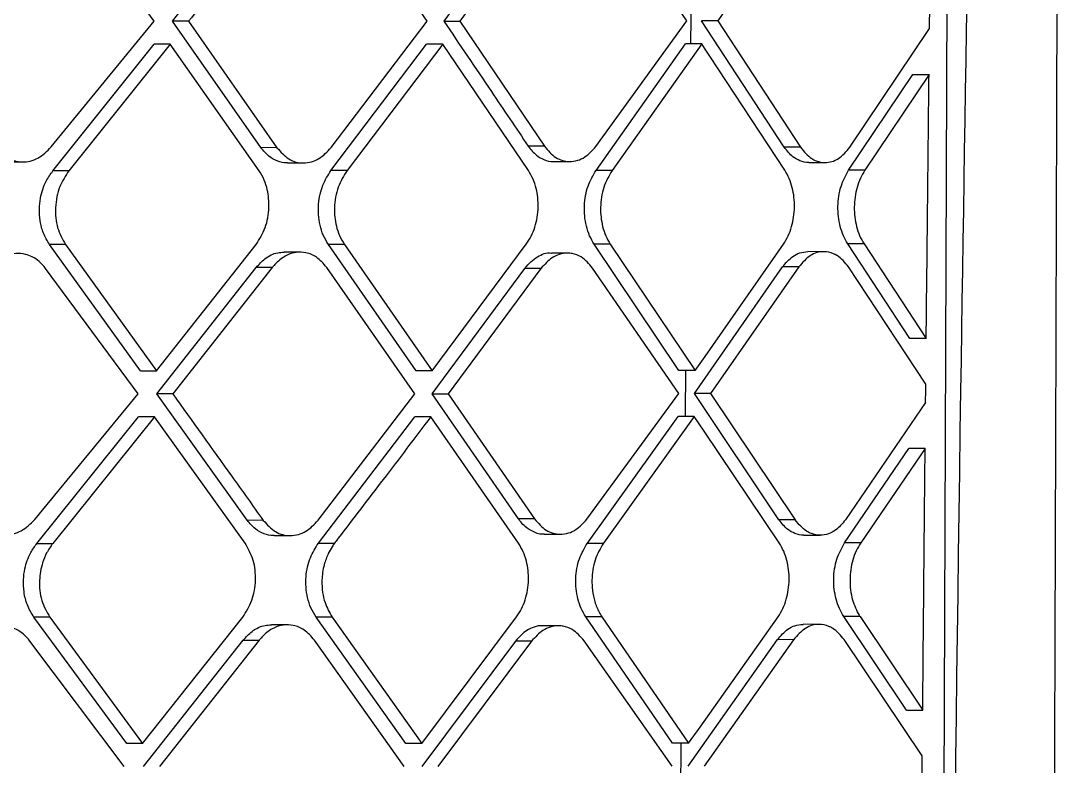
# Model space of a CAD drawing. Extents: x 525 to 609, y 649 to 778.
# Drawn here: x 537.309 to 538.306, y 719.922 to 720.636 of the extents above; entities that cross this region are included whole.
import ezdxf

# ---------------------------------------------------------------- set-up
doc = ezdxf.new("R2010")
doc.units = 0
doc.header["$MEASUREMENT"] = 0
doc.layers.add('1', color=4, linetype='Continuous')

# ---------------------------------------------------------------- blocks, each defined once
blk = doc.blocks.new('JETSETTER')
at = {"layer": '1', "color": 3, "linetype": 'Continuous', "lineweight": 25}
for p, q in [((13.07053, 52.08979), (13.05793, 48.65692)), ((12.30951, 51.51117), (12.22296, 51.63142)), ((12.32705, 51.51124), (12.42175, 51.63243)), ((12.57084, 51.51135), (12.48843, 51.63242)), ((12.67478, 51.63147), (12.58675, 51.51143)), ((12.69023, 51.63142), (12.60217, 51.51138)), ((12.81941, 51.51157), (12.7388, 51.6318)), ((12.93228, 51.63283), (12.84913, 51.51161)), ((12.21095, 51.39082), (12.30951, 51.51117)), ((12.4117, 51.39017), (12.32707, 51.51122)), ((12.3424, 51.51119), (12.32709, 51.51124)), ((12.3424, 51.51119), (12.42703, 51.39012)), ((12.47889, 51.39016), (12.57083, 51.51135)), ((12.58678, 51.51143), (12.60217, 51.51138)), ((12.60217, 51.51138), (12.68312, 51.39148)), ((12.73224, 51.39119), (12.81941, 51.51157)), ((12.91283, 51.3906), (12.83361, 51.51165)), ((12.84913, 51.5116), (12.83363, 51.51165)), ((12.84913, 51.5116), (12.92839, 51.39055)), ((12.97564, 51.3906), (13.05189, 51.50425)), ((12.21255, 51.36805), (12.30963, 51.48923)), ((12.32496, 51.48919), (12.22784, 51.36801)), ((12.40991, 51.36811), (12.32496, 51.48918)), ((12.47878, 51.36822), (12.57035, 51.48942)), ((12.58575, 51.48937), (12.49413, 51.36817)), ((12.58575, 51.48937), (12.57035, 51.48942)), ((12.6678, 51.3683), (12.58575, 51.48937)), ((12.73254, 51.36843), (12.81828, 51.48964)), ((12.83381, 51.48959), (12.74799, 51.36838)), ((12.91326, 51.36854), (12.8415, 51.47785)), ((12.97446, 51.36867), (13.03579, 51.46014)), ((13.0514, 51.46009), (12.99002, 51.36862)), ((13.0358, 51.46014), (13.0514, 51.46009)), ((12.42703, 51.39012), (12.4117, 51.39017)), ((12.68311, 51.39147), (12.66769, 51.39152)), ((12.92839, 51.39055), (12.91285, 51.3906)), ((12.16808, 51.37655), (12.18333, 51.37651)), ((12.43715, 51.37555), (12.45236, 51.37551)), ((12.69194, 51.37691), (12.70737, 51.37687)), ((12.93621, 51.37599), (12.95176, 51.37594)), ((12.22784, 51.36801), (12.21255, 51.36805)), ((12.49413, 51.36817), (12.47879, 51.36822)), ((12.74798, 51.36838), (12.73254, 51.36843)), ((12.99002, 51.36862), (12.97445, 51.36867)), ((12.29631, 51.17627), (12.20931, 51.29735)), ((12.22461, 51.2973), (12.20933, 51.29735)), ((12.22461, 51.2973), (12.31161, 51.17623)), ((12.31161, 51.17623), (12.40713, 51.29741)), ((12.56029, 51.17645), (12.47625, 51.29751)), ((12.49159, 51.29747), (12.47627, 51.29751)), ((12.49159, 51.29747), (12.57565, 51.1764)), ((12.57565, 51.1764), (12.66578, 51.2976)), ((12.81199, 51.17666), (12.73082, 51.29772)), ((12.74626, 51.29767), (12.73083, 51.29772)), ((12.74626, 51.29767), (12.82747, 51.17661)), ((12.83697, 51.19011), (12.91213, 51.29783)), ((12.95076, 51.2905), (12.93523, 51.29055)), ((13.03318, 51.20744), (12.97365, 51.29795)), ((12.98921, 51.29791), (12.97367, 51.29795)), ((12.98921, 51.29791), (13.04874, 51.20739)), ((12.44927, 51.29007), (12.43386, 51.29012)), ((12.70524, 51.28911), (12.68982, 51.28916)), ((12.29406, 51.15422), (12.20556, 51.27447)), ((12.31207, 51.15428), (12.40728, 51.27547)), ((12.42259, 51.27543), (12.32739, 51.15424)), ((12.42259, 51.27543), (12.40727, 51.27547)), ((12.55907, 51.15439), (12.4747, 51.27546)), ((12.57552, 51.15446), (12.66446, 51.2745)), ((12.67986, 51.27446), (12.5909, 51.15442)), ((12.67986, 51.27446), (12.66446, 51.2745)), ((12.81189, 51.1546), (12.72931, 51.27483)), ((12.8267, 51.15467), (12.91113, 51.27589)), ((12.92665, 51.27585), (12.84218, 51.15463)), ((12.92665, 51.27585), (12.91113, 51.27589)), ((13.04832, 51.16352), (12.97422, 51.27589)), ((13.04874, 51.20739), (13.03318, 51.20744)), ((12.82747, 51.17661), (12.83697, 51.19011)), ((12.29631, 51.17627), (12.31161, 51.17623)), ((12.57565, 51.1764), (12.5603, 51.17645)), ((12.82747, 51.17661), (12.81199, 51.17666)), ((12.19519, 51.03387), (12.29406, 51.15422)), ((12.39861, 51.03321), (12.31208, 51.15427)), ((12.32739, 51.15423), (12.3121, 51.15428)), ((12.46647, 51.0332), (12.55907, 51.15439)), ((12.65833, 51.03455), (12.57552, 51.15446)), ((12.57555, 51.15446), (12.5909, 51.15442)), ((12.5909, 51.15441), (12.67371, 51.03451)), ((12.72364, 51.03421), (12.81189, 51.1546)), ((12.90774, 51.03361), (12.82671, 51.15467)), ((12.84218, 51.15462), (12.82673, 51.15467)), ((12.84218, 51.15462), (12.92324, 51.03356)), ((13.04814, 51.14609), (12.97137, 51.03361)), ((12.19716, 51.0111), (12.29457, 51.13228)), ((12.30987, 51.13223), (12.21244, 51.01105)), ((12.30987, 51.13223), (12.29457, 51.13228)), ((12.39671, 51.01115), (12.30987, 51.13223)), ((12.46673, 51.01125), (12.55898, 51.13245)), ((12.57434, 51.1324), (12.55898, 51.13245)), ((12.65825, 51.01133), (12.57434, 51.1324)), ((12.72433, 51.01145), (12.81117, 51.13266)), ((12.82664, 51.13261), (12.73973, 51.0114)), ((12.83595, 51.11873), (12.82664, 51.13261)), ((12.90789, 51.01155), (12.83595, 51.11873)), ((12.97056, 51.01168), (13.03216, 51.102)), ((13.04771, 51.10195), (12.98606, 51.01163)), ((13.04771, 51.10196), (13.03217, 51.102)), ((12.41391, 51.03316), (12.39861, 51.03321)), ((12.67371, 51.03451), (12.65833, 51.03455)), ((12.92324, 51.03356), (12.90775, 51.03361)), ((12.42446, 51.01859), (12.43966, 51.01854)), ((12.46673, 51.01125), (12.48204, 51.01121)), ((12.68303, 51.01994), (12.69842, 51.01989)), ((12.72433, 51.01145), (12.73973, 51.0114)), ((12.93158, 51.019), (12.94707, 51.01895)), ((12.98605, 51.01163), (12.97055, 51.01168)), ((12.19717, 51.0111), (12.21244, 51.01105)), ((12.28317, 50.81931), (12.19439, 50.9404)), ((12.20967, 50.94035), (12.19441, 50.9404)), ((12.20967, 50.94035), (12.29844, 50.81927)), ((12.29844, 50.81927), (12.39433, 50.94045)), ((12.43706, 50.93311), (12.42168, 50.93316)), ((12.55036, 50.81948), (12.46456, 50.94055)), ((12.47987, 50.9405), (12.46458, 50.94055)), ((12.47987, 50.9405), (12.56568, 50.81943)), ((12.56568, 50.81943), (12.65652, 50.94063)), ((12.69662, 50.93213), (12.68124, 50.93218)), ((12.80574, 50.81968), (12.72285, 50.94074)), ((12.73824, 50.94069), (12.72286, 50.94074)), ((12.73824, 50.94069), (12.82116, 50.81963)), ((12.83216, 50.83506), (12.90691, 50.94084)), ((12.94623, 50.93352), (12.93075, 50.93357)), ((13.02986, 50.85147), (12.96984, 50.94097)), ((12.98535, 50.94092), (12.96986, 50.94097)), ((12.98535, 50.94092), (13.04536, 50.85142)), ((12.28085, 50.79726), (12.19058, 50.91752)), ((12.29924, 50.79732), (12.39482, 50.91851)), ((12.41011, 50.91846), (12.31452, 50.79728)), ((12.39482, 50.91851), (12.4101, 50.91846)), ((12.54898, 50.79742), (12.46288, 50.91849)), ((12.65555, 50.91753), (12.56589, 50.79749)), ((12.67091, 50.91748), (12.58124, 50.79744)), ((12.67091, 50.91748), (12.65555, 50.91753)), ((12.80541, 50.79762), (12.72112, 50.91785)), ((12.82074, 50.79769), (12.90626, 50.91891)), ((12.92173, 50.91886), (12.83617, 50.79764)), ((12.92173, 50.91886), (12.90626, 50.91891)), ((13.04499, 50.80754), (12.97013, 50.9189)), ((13.02986, 50.85147), (13.04536, 50.85142)), ((12.82116, 50.81963), (12.83216, 50.83506)), ((12.29844, 50.81927), (12.28317, 50.81931)), ((12.56568, 50.81943), (12.55036, 50.81948))]:
    blk.add_line(p, q, dxfattribs=at)
at = {"layer": '1', "color": 3, "linetype": 'Continuous', "lineweight": 25, "flags": 128}
for points in [[(12.32496, 51.48919), (12.31638, 51.48921), (12.30964, 51.48923)], [(12.83381, 51.48959), (12.82512, 51.48962), (12.8183, 51.48964)], [(12.8415, 51.47785), (12.83719, 51.48443), (12.83381, 51.48959)], [(12.82664, 51.13261), (12.81798, 51.13264), (12.81119, 51.13266)], [(12.82116, 50.81963), (12.81252, 50.81965), (12.80574, 50.81968)]]:
    blk.add_lwpolyline(points, dxfattribs=at)
at = {"layer": '1', "color": 3, "linetype": 'Continuous', "lineweight": 25}
for points, knots in [([(13.16173, 43.65834), (13.16217, 43.87181), (13.16307, 44.30188), (13.16364, 44.93087), (13.16398, 45.5277), (13.16411, 46.07161), (13.1642, 46.61312), (13.16441, 47.16437), (13.16488, 47.73789), (13.1655, 48.21415), (13.16613, 48.59709), (13.16668, 48.89031), (13.1673, 49.18484), (13.16802, 49.49592), (13.16891, 49.83888), (13.17001, 50.22322), (13.17138, 50.66542), (13.173, 51.16841), (13.17475, 51.7351), (13.17643, 52.3521), (13.17806, 52.99873), (13.17862, 53.43974), (13.1789, 53.6583)], [0, 0, 0, 0, 0.064043, 0.129021, 0.188699, 0.243093, 0.292193, 0.351147, 0.408463, 0.464243, 0.49402, 0.523342, 0.552206, 0.582377, 0.616662, 0.655095, 0.69768, 0.749323, 0.805999, 0.867696, 0.934431, 1, 1, 1, 1]), ([(13.12965, 53.63672), (13.12964, 53.63613), (13.12955, 53.63144), (13.12924, 53.61578), (13.12817, 53.55998), (13.12406, 53.35165), (13.1073, 52.54095), (13.07272, 50.93784), (13.06464, 49.49103), (13.05998, 48.65778)], [0, 0, 0, 0, 0.000353, 0.002828, 0.009436, 0.033986, 0.128384, 0.498019, 1, 1, 1, 1]), ([(12.43709, 51.63238), (12.43679, 51.63199), (12.43625, 51.6313), (12.4353, 51.63007), (12.43389, 51.62825), (12.43138, 51.625), (12.42688, 51.61918), (12.41884, 51.60882), (12.40478, 51.59073), (12.37875, 51.55738), (12.35685, 51.52955), (12.3424, 51.51119)], [0, 0, 0, 0, 0.00963, 0.017123, 0.030524, 0.054598, 0.097626, 0.174535, 0.311137, 0.545501, 1, 1, 1, 1]), ([(12.82379, 51.54021), (12.82364, 51.53061), (12.82337, 51.51375), (12.8231, 51.49689), (12.82298, 51.48963)], [0, 0, 0, 0, 0.569106, 1, 1, 1, 1]), ([(12.58675, 51.51142), (12.60195, 51.48894), (12.62897, 51.44897), (12.65591, 51.40901), (12.66769, 51.39152)], [0, 0, 0, 0, 0.562535, 1, 1, 1, 1]), ([(13.05189, 51.50425), (13.05192, 51.50707), (13.05198, 51.5121), (13.05204, 51.51713), (13.05206, 51.51935)], [0, 0, 0, 0, 0.560035, 1, 1, 1, 1]), ([(13.04874, 51.20739), (13.04917, 51.24951), (13.04989, 51.31894), (13.0508, 51.40318), (13.05124, 51.4453), (13.0514, 51.46009)], [0, 0, 0, 0, 0.499999, 0.824335, 1, 1, 1, 1]), ([(12.15693, 51.39113), (12.1589, 51.38874), (12.16272, 51.38413), (12.17146, 51.37835), (12.1835, 51.37535), (12.19856, 51.37876), (12.20685, 51.38682), (12.21095, 51.39082)], [0, 0, 0, 0, 0.139142, 0.269069, 0.500349, 0.752558, 1, 1, 1, 1]), ([(12.43715, 51.37568), (12.43679, 51.37564), (12.43362, 51.37529), (12.42744, 51.37706), (12.41884, 51.38148), (12.41415, 51.38719), (12.4117, 51.39017)], [0, 0, 0, 0, 0.037612, 0.330456, 0.651249, 1, 1, 1, 1]), ([(12.42703, 51.39012), (12.43066, 51.38604), (12.4379, 51.37788), (12.45021, 51.37483), (12.46005, 51.37624), (12.46948, 51.38014), (12.47519, 51.38622), (12.47889, 51.39016)], [0, 0, 0, 0, 0.249356, 0.498749, 0.634453, 0.763385, 1, 1, 1, 1]), ([(12.66769, 51.39152), (12.67021, 51.38835), (12.67464, 51.3828), (12.68307, 51.37828), (12.68873, 51.37648), (12.69188, 51.37693), (12.69194, 51.37694)], [0, 0, 0, 0, 0.372934, 0.652702, 0.994149, 1, 1, 1, 1]), ([(12.68311, 51.39147), (12.68658, 51.38742), (12.69352, 51.3793), (12.70531, 51.37618), (12.7148, 51.37762), (12.72367, 51.38158), (12.72893, 51.38747), (12.73224, 51.39119)], [0, 0, 0, 0, 0.249063, 0.498509, 0.642247, 0.773858, 1, 1, 1, 1]), ([(12.93621, 51.376), (12.93618, 51.376), (12.93335, 51.37552), (12.92807, 51.37726), (12.9199, 51.38153), (12.91546, 51.38723), (12.91284, 51.3906)], [0, 0, 0, 0, 0.003813, 0.328818, 0.603424, 1, 1, 1, 1]), ([(12.92839, 51.39055), (12.93178, 51.38642), (12.93637, 51.38083), (12.94463, 51.3768), (12.95329, 51.37513), (12.96511, 51.37826), (12.97214, 51.38649), (12.97565, 51.3906)], [0, 0, 0, 0, 0.249434, 0.33782, 0.500456, 0.750591, 1, 1, 1, 1]), ([(12.20931, 51.29735), (12.20717, 51.30086), (12.20308, 51.3076), (12.20003, 51.31958), (12.19925, 51.33105), (12.20065, 51.34411), (12.20485, 51.35718), (12.21025, 51.36481), (12.21255, 51.36805)], [0, 0, 0, 0, 0.176027, 0.337547, 0.484536, 0.616992, 0.83738, 1, 1, 1, 1]), ([(12.22784, 51.36801), (12.22464, 51.36319), (12.21967, 51.35571), (12.21608, 51.34307), (12.21437, 51.3297), (12.21593, 51.31273), (12.22171, 51.30244), (12.2246, 51.2973)], [0, 0, 0, 0, 0.234795, 0.364119, 0.501115, 0.750404, 1, 1, 1, 1]), ([(12.40713, 51.29741), (12.41036, 51.30255), (12.41686, 51.3129), (12.42014, 51.33215), (12.41871, 51.34784), (12.41502, 51.35973), (12.41167, 51.36522), (12.40991, 51.36811)], [0, 0, 0, 0, 0.248292, 0.499742, 0.720053, 0.852684, 1, 1, 1, 1]), ([(12.47625, 51.29751), (12.47453, 51.30034), (12.47117, 51.30589), (12.46808, 51.3158), (12.46659, 51.32598), (12.46676, 51.33905), (12.47005, 51.35445), (12.47596, 51.36377), (12.47879, 51.36822)], [0, 0, 0, 0, 0.144135, 0.282799, 0.416034, 0.543873, 0.782378, 1, 1, 1, 1]), ([(12.49413, 51.36817), (12.49098, 51.3631), (12.48621, 51.35543), (12.48302, 51.34271), (12.48161, 51.33007), (12.48292, 51.31726), (12.48672, 51.30549), (12.48993, 51.3002), (12.49159, 51.29746)], [0, 0, 0, 0, 0.245186, 0.371682, 0.500499, 0.730151, 0.860168, 1, 1, 1, 1]), ([(12.66579, 51.2976), (12.66743, 51.30011), (12.67071, 51.30509), (12.67531, 51.31683), (12.67798, 51.3328), (12.67626, 51.34874), (12.67247, 51.36047), (12.66938, 51.36564), (12.6678, 51.36831)], [0, 0, 0, 0, 0.128141, 0.25441, 0.500656, 0.734516, 0.863407, 1, 1, 1, 1]), ([(12.73081, 51.29771), (12.72926, 51.30033), (12.72619, 51.30551), (12.72316, 51.31481), (12.72148, 51.32459), (12.72119, 51.33764), (12.72394, 51.35376), (12.72971, 51.3636), (12.73254, 51.36843)], [0, 0, 0, 0, 0.134476, 0.266154, 0.395084, 0.52138, 0.765283, 1, 1, 1, 1]), ([(12.74798, 51.36838), (12.745, 51.36319), (12.73904, 51.35283), (12.73611, 51.33308), (12.73786, 51.31707), (12.7417, 51.30537), (12.74471, 51.30027), (12.74626, 51.29767)], [0, 0, 0, 0, 0.250941, 0.50011, 0.737875, 0.865989, 1, 1, 1, 1]), ([(12.91213, 51.29783), (12.9137, 51.30036), (12.91678, 51.30538), (12.92102, 51.3171), (12.92341, 51.33315), (12.92154, 51.34918), (12.91772, 51.36088), (12.91477, 51.36595), (12.91327, 51.36854)], [0, 0, 0, 0, 0.12983, 0.256511, 0.499996, 0.739081, 0.866879, 1, 1, 1, 1]), ([(12.97365, 51.29795), (12.97218, 51.30047), (12.96925, 51.30547), (12.96624, 51.31447), (12.96444, 51.32405), (12.96386, 51.33709), (12.9662, 51.35358), (12.97172, 51.36366), (12.97446, 51.36867)], [0, 0, 0, 0, 0.129718, 0.25786, 0.384575, 0.510008, 0.75651, 1, 1, 1, 1]), ([(12.99002, 51.36862), (12.98851, 51.3661), (12.9855, 51.36112), (12.98134, 51.34942), (12.97901, 51.33331), (12.98094, 51.31722), (12.98478, 51.30552), (12.98772, 51.30047), (12.98921, 51.2979)], [0, 0, 0, 0, 0.128994, 0.2554, 0.499984, 0.740146, 0.867671, 1, 1, 1, 1]), ([(12.91113, 51.2759), (12.91425, 51.27961), (12.91924, 51.28555), (12.92778, 51.28982), (12.93267, 51.29029), (12.93523, 51.29053)], [0, 0, 0, 0, 0.442752, 0.708668, 1, 1, 1, 1]), ([(12.97423, 51.2759), (12.97083, 51.28007), (12.96734, 51.28436), (12.96302, 51.287), (12.96188, 51.28766), (12.95788, 51.28965), (12.94953, 51.29138), (12.93733, 51.28819), (12.9302, 51.27996), (12.92664, 51.27585)], [0, 0, 0, 0, 0.249538, 0.256952, 0.271257, 0.320415, 0.500505, 0.75066, 1, 1, 1, 1]), ([(12.20556, 51.27447), (12.20358, 51.27683), (12.19978, 51.28134), (12.19305, 51.28568), (12.18551, 51.28848), (12.17678, 51.28917), (12.16781, 51.28692), (12.15909, 51.28209), (12.15409, 51.27698), (12.15128, 51.27411)], [0, 0, 0, 0, 0.138221, 0.265432, 0.381625, 0.535932, 0.699685, 0.831663, 1, 1, 1, 1]), ([(12.40727, 51.27547), (12.4099, 51.27838), (12.41595, 51.28508), (12.42547, 51.28966), (12.43182, 51.28988), (12.43387, 51.28995)], [0, 0, 0, 0, 0.342171, 0.78804, 1, 1, 1, 1]), ([(12.4747, 51.27546), (12.47163, 51.27903), (12.46586, 51.28575), (12.45532, 51.28998), (12.44587, 51.29034), (12.43639, 51.28759), (12.42937, 51.28273), (12.42476, 51.27786), (12.42317, 51.27609), (12.42259, 51.27543)], [0, 0, 0, 0, 0.213884, 0.4025, 0.565761, 0.703604, 0.90232, 0.963796, 1, 1, 1, 1]), ([(12.66447, 51.2745), (12.66632, 51.27677), (12.66999, 51.28126), (12.67836, 51.28689), (12.68535, 51.29032), (12.6897, 51.28909), (12.68981, 51.28906)], [0, 0, 0, 0, 0.257558, 0.508268, 0.987459, 1, 1, 1, 1]), ([(12.72931, 51.27484), (12.72583, 51.27886), (12.72006, 51.28551), (12.71118, 51.28867), (12.70413, 51.28936), (12.69757, 51.28828), (12.68864, 51.28429), (12.68328, 51.27828), (12.67987, 51.27445)], [0, 0, 0, 0, 0.248881, 0.411657, 0.49916, 0.63951, 0.76991, 1, 1, 1, 1]), ([(12.81837, 51.17664), (12.81827, 51.16924), (12.81807, 51.15458), (12.81787, 51.13991), (12.81777, 51.13264)], [0, 0, 0, 0, 0.504271, 1, 1, 1, 1]), ([(13.04814, 51.14609), (13.04817, 51.14934), (13.04823, 51.15515), (13.04829, 51.16097), (13.04832, 51.16352)], [0, 0, 0, 0, 0.559958, 1, 1, 1, 1]), ([(12.32739, 51.15423), (12.34611, 51.12804), (12.37497, 51.08768), (12.40379, 51.04733), (12.41391, 51.03316)], [0, 0, 0, 0, 0.648965, 1, 1, 1, 1]), ([(12.57434, 51.1324), (12.55916, 51.1123), (12.52987, 51.07351), (12.49991, 51.03458), (12.48533, 51.01548), (12.48507, 51.01514), (12.4841, 51.01383), (12.48309, 51.01258), (12.48213, 51.01132), (12.48206, 51.01123), (12.48204, 51.01121), (12.48204, 51.01121)], [0, 0, 0, 0, 0.4973413, 0.9599766, 0.9660371, 0.9681705, 0.9684275, 0.9978875, 0.9994006, 0.9999409, 1, 1, 1, 1]), ([(13.04536, 50.85142), (13.04574, 50.89318), (13.04645, 50.97154), (13.04726, 51.05505), (13.04765, 51.09681), (13.0477, 51.10195)], [0, 0, 0, 0, 0.500003, 0.938372, 1, 1, 1, 1]), ([(12.14057, 51.03417), (12.14253, 51.03184), (12.14636, 51.02729), (12.15522, 51.02144), (12.16745, 51.01839), (12.18272, 51.02179), (12.19105, 51.02985), (12.19519, 51.03387)], [0, 0, 0, 0, 0.136046, 0.264962, 0.500342, 0.751104, 1, 1, 1, 1]), ([(12.42446, 51.01873), (12.42406, 51.01869), (12.42083, 51.01833), (12.41456, 51.02012), (12.40587, 51.02455), (12.40109, 51.03024), (12.39861, 51.03321)], [0, 0, 0, 0, 0.040823, 0.333038, 0.652794, 1, 1, 1, 1]), ([(12.41391, 51.03316), (12.41761, 51.02908), (12.42501, 51.02091), (12.43751, 51.01787), (12.44746, 51.01928), (12.45699, 51.02318), (12.46274, 51.02926), (12.46647, 51.0332)], [0, 0, 0, 0, 0.249397, 0.498765, 0.634363, 0.763262, 1, 1, 1, 1]), ([(12.68303, 51.01995), (12.68301, 51.01995), (12.67935, 51.0194), (12.67293, 51.02159), (12.66546, 51.02624), (12.661, 51.03085), (12.65901, 51.03361), (12.65833, 51.03455)], [0, 0, 0, 0, 0.002277, 0.395184, 0.69268, 0.894386, 1, 1, 1, 1]), ([(12.67371, 51.03451), (12.67725, 51.03045), (12.68434, 51.02232), (12.69635, 51.0192), (12.706, 51.02065), (12.71499, 51.02463), (12.72029, 51.0305), (12.72364, 51.03421)], [0, 0, 0, 0, 0.249117, 0.498541, 0.642588, 0.774313, 1, 1, 1, 1]), ([(12.93158, 51.01901), (12.93156, 51.01901), (12.92866, 51.01852), (12.92335, 51.02026), (12.91499, 51.02451), (12.91044, 51.03022), (12.90775, 51.03361)], [0, 0, 0, 0, 0.002908, 0.326623, 0.600947, 1, 1, 1, 1]), ([(12.97137, 51.03361), (12.96833, 51.02997), (12.96342, 51.02407), (12.95484, 51.01985), (12.94696, 51.01845), (12.93987, 51.0198), (12.93144, 51.02379), (12.92671, 51.02943), (12.92324, 51.03356)], [0, 0, 0, 0, 0.216676, 0.350241, 0.500343, 0.660005, 0.750454, 1, 1, 1, 1]), ([(12.19439, 50.94039), (12.19208, 50.94415), (12.18767, 50.95131), (12.1846, 50.96402), (12.18402, 50.97591), (12.18574, 50.98893), (12.19003, 51.0012), (12.19512, 51.00826), (12.19716, 51.0111)], [0, 0, 0, 0, 0.187061, 0.356463, 0.508212, 0.642241, 0.856369, 1, 1, 1, 1]), ([(12.39432, 50.94045), (12.39756, 50.9456), (12.40408, 50.95596), (12.40736, 50.97579), (12.40536, 50.99566), (12.39961, 51.00595), (12.39671, 51.01115)], [0, 0, 0, 0, 0.248815, 0.500447, 0.747804, 1, 1, 1, 1]), ([(12.46456, 50.94055), (12.4628, 50.94338), (12.45936, 50.94893), (12.45618, 50.95886), (12.45462, 50.96905), (12.45472, 50.98213), (12.45797, 50.9975), (12.4639, 51.00682), (12.46673, 51.01126)], [0, 0, 0, 0, 0.144201, 0.282943, 0.416233, 0.544109, 0.78261, 1, 1, 1, 1]), ([(12.48204, 51.01121), (12.48132, 51.01011), (12.47931, 51.00707), (12.47553, 51.0004), (12.4716, 50.98974), (12.46969, 50.97687), (12.47047, 50.9645), (12.4733, 50.952), (12.47735, 50.9449), (12.47987, 50.9405)], [0, 0, 0, 0, 0.05797, 0.160724, 0.308412, 0.500941, 0.649922, 0.78289, 1, 1, 1, 1]), ([(12.65653, 50.94063), (12.65819, 50.94314), (12.66149, 50.94813), (12.66611, 50.95985), (12.66875, 50.97581), (12.66693, 50.99175), (12.66303, 51.00349), (12.65988, 51.00867), (12.65825, 51.01134)], [0, 0, 0, 0, 0.1282868, 0.2546078, 0.5005802, 0.7346076, 0.8634765, 1, 1, 1, 1]), ([(12.72284, 50.94074), (12.72126, 50.94335), (12.71812, 50.94852), (12.71502, 50.9578), (12.71327, 50.96757), (12.71292, 50.98062), (12.71564, 50.99676), (12.72147, 51.00661), (12.72433, 51.01145)], [0, 0, 0, 0, 0.134023, 0.265401, 0.394202, 0.520484, 0.764712, 1, 1, 1, 1]), ([(12.73973, 51.0114), (12.73671, 51.00622), (12.7307, 50.99588), (12.72827, 50.97914), (12.72892, 50.96559), (12.7311, 50.95501), (12.73468, 50.94649), (12.73734, 50.94215), (12.73824, 50.94069)], [0, 0, 0, 0, 0.250674, 0.499547, 0.623606, 0.771009, 0.922903, 1, 1, 1, 1]), ([(12.90691, 50.94084), (12.9085, 50.94338), (12.91163, 50.9484), (12.91591, 50.96013), (12.9183, 50.97617), (12.91636, 50.99218), (12.91245, 51.00389), (12.90943, 51.00897), (12.90789, 51.01156)], [0, 0, 0, 0, 0.130037, 0.256828, 0.500033, 0.73925, 0.867021, 1, 1, 1, 1]), ([(12.96984, 50.94097), (12.96834, 50.94348), (12.96536, 50.94848), (12.96229, 50.95747), (12.96044, 50.96704), (12.95981, 50.98008), (12.96217, 50.99657), (12.96777, 51.00666), (12.97055, 51.01168)], [0, 0, 0, 0, 0.129411, 0.257382, 0.384042, 0.509522, 0.756278, 1, 1, 1, 1]), ([(12.98605, 51.01163), (12.98451, 51.00912), (12.98146, 51.00413), (12.97724, 50.99243), (12.97492, 50.97609), (12.97709, 50.95727), (12.98237, 50.94598), (12.98506, 50.9414), (12.98535, 50.94092)], [0, 0, 0, 0, 0.129069, 0.2556, 0.500413, 0.749918, 0.973423, 1, 1, 1, 1]), ([(12.21243, 51.01105), (12.21035, 51.00812), (12.20639, 51.00255), (12.20166, 50.99057), (12.19886, 50.97491), (12.2006, 50.95581), (12.20664, 50.9455), (12.20966, 50.94034)], [0, 0, 0, 0, 0.148675, 0.281885, 0.50116, 0.750736, 1, 1, 1, 1]), ([(12.19058, 50.91752), (12.18859, 50.91983), (12.18476, 50.92431), (12.17796, 50.92868), (12.1703, 50.93151), (12.16148, 50.93222), (12.15246, 50.93002), (12.14362, 50.92522), (12.13858, 50.92007), (12.13574, 50.91715)], [0, 0, 0, 0, 0.135943, 0.262753, 0.380462, 0.534586, 0.696874, 0.828615, 1, 1, 1, 1]), ([(12.39482, 50.91851), (12.3975, 50.92146), (12.40365, 50.9282), (12.4133, 50.93273), (12.41968, 50.93292), (12.42169, 50.93298)], [0, 0, 0, 0, 0.347096, 0.794476, 1, 1, 1, 1]), ([(12.46288, 50.9185), (12.45977, 50.92205), (12.4539, 50.92875), (12.44325, 50.933), (12.4337, 50.93339), (12.4241, 50.93067), (12.41697, 50.92582), (12.4123, 50.92093), (12.4107, 50.91914), (12.41011, 50.91847)], [0, 0, 0, 0, 0.213056, 0.401078, 0.564001, 0.701742, 0.900954, 0.963024, 1, 1, 1, 1]), ([(12.68124, 50.93216), (12.68118, 50.93217), (12.67855, 50.93243), (12.67343, 50.93125), (12.6644, 50.92739), (12.659, 50.92137), (12.65556, 50.91753)], [0, 0, 0, 0, 0.006686, 0.285204, 0.54388, 1, 1, 1, 1]), ([(12.72112, 50.91786), (12.71756, 50.92189), (12.71165, 50.92857), (12.70261, 50.93171), (12.69544, 50.93238), (12.68881, 50.9313), (12.67977, 50.9273), (12.67437, 50.92131), (12.67092, 50.91748)], [0, 0, 0, 0, 0.248973, 0.413111, 0.49922, 0.639535, 0.769898, 1, 1, 1, 1]), ([(12.90626, 50.91891), (12.90942, 50.92261), (12.91447, 50.92854), (12.92315, 50.93283), (12.92814, 50.9333), (12.93075, 50.93355)], [0, 0, 0, 0, 0.442055, 0.70787, 1, 1, 1, 1]), ([(12.97013, 50.91891), (12.96668, 50.92307), (12.96311, 50.92737), (12.95867, 50.93003), (12.95748, 50.93071), (12.95342, 50.93268), (12.94494, 50.93439), (12.93256, 50.9312), (12.92533, 50.92297), (12.92172, 50.91886)], [0, 0, 0, 0, 0.249543, 0.25771, 0.272534, 0.322093, 0.500463, 0.750527, 1, 1, 1, 1]), ([(12.81386, 50.81965), (12.81378, 50.81227), (12.81361, 50.7976), (12.81344, 50.78294), (12.81336, 50.77565)], [0, 0, 0, 0, 0.50347, 1, 1, 1, 1]), ([(13.04481, 50.78809), (13.04484, 50.79172), (13.0449, 50.7982), (13.04496, 50.80468), (13.04499, 50.80754)], [0, 0, 0, 0, 0.560005, 1, 1, 1, 1])]:
    blk.add_open_spline(points, degree=3, knots=knots, dxfattribs=at)

msp = doc.modelspace()

# ---------------------------------------------------------------- block references
at = {"layer": '1'}
msp.add_blockref('JETSETTER', (525.1273, 669.12433), dxfattribs=at)

doc.saveas('drawing.dxf')
